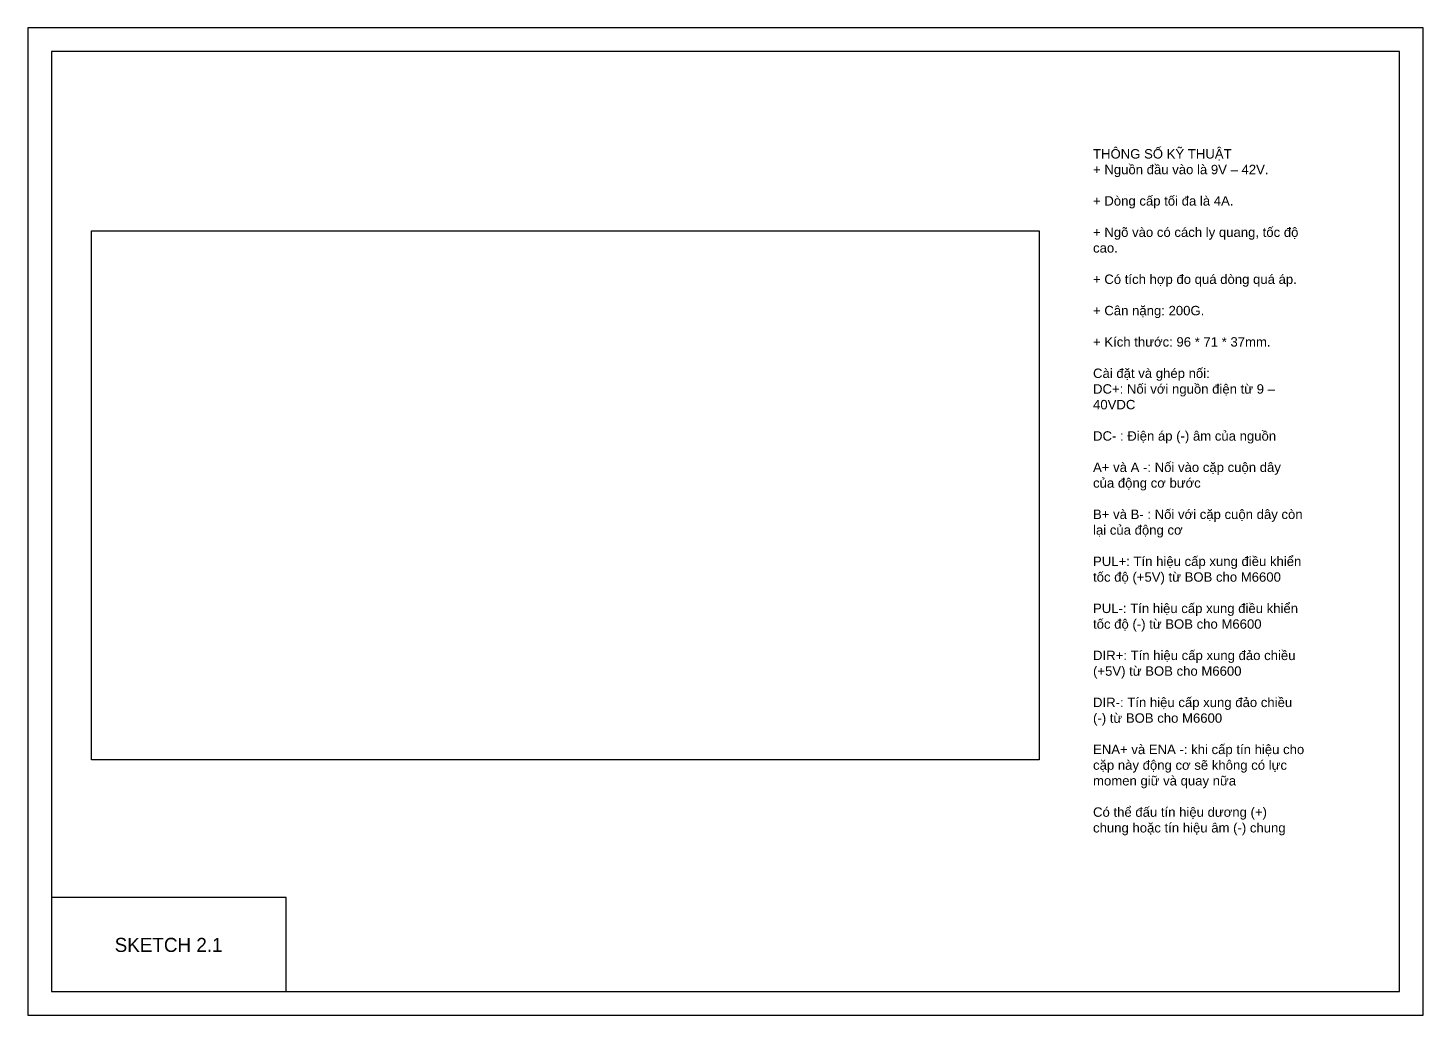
# Model space of a CAD drawing. Header units: inches. Extents: x 0 to 604, y -880 to 210.
# Drawn here: x 307 to 604, y -220 to -10 of the extents above; entities that cross this region are included whole.
import ezdxf

# ---------------------------------------------------------------- set-up
doc = ezdxf.new("R2010")
doc.units = ezdxf.units.IN
doc.header["$MEASUREMENT"] = 0
picture_1 = doc.add_image_def('image3.png', size_in_pixel=(1614, 900))

msp = doc.modelspace()

# ---------------------------------------------------------------- linework, layer by layer
for points in [[(307, -220), (604, -220), (604, -10), (307, -10)], [(312, -215), (599, -215), (599, -15), (312, -15)], [(312, -215), (362, -215), (362, -195), (312, -195)]]:
    msp.add_lwpolyline(points, close=True)

# ---------------------------------------------------------------- texts
at = {"attachment_point": 1}
for s, insert, char_height, width in [('{\\fArial|b0|i0|c0|p34;THÔNG SỐ KỸ THUẬT\\P+ Nguồn đầu vào là 9V – 42V.\\P\\P+ Dòng cấp tối đa là 4A.\\P\\P+ Ngõ vào có cách ly quang, tốc độ cao.\\P\\P+ Có tích hợp đo quá dòng quá áp.  \\P\\P+ Cân nặng: 200G.\\P\\P+ Kích thước: 96 * 71 * 37mm.\\P\\PCài đặt và ghép nối:\\PDC+: Nối với nguồn điện từ 9 – 40VDC\\P\\PDC- : Điện áp (-) âm của nguồn\\P\\PA+ và A -: Nối vào cặp cuộn dây của động cơ bước\\P\\PB+ và B- : Nối với cặp cuộn dây còn lại của động cơ\\P\\PPUL+: Tín hiệu cấp xung điều khiển tốc độ (+5V) từ BOB cho M6600\\P\\PPUL-: Tín hiệu cấp xung điều khiển tốc độ (-) từ BOB cho M6600\\P\\PDIR+: Tín hiệu cấp xung đảo chiều (+5V) từ BOB cho M6600\\P\\PDIR-: Tín hiệu cấp xung đảo chiều (-) từ BOB cho M6600\\P\\PENA+ và ENA -: khi cấp tín hiệu cho cặp này động cơ sẽ không có lực momen giữ và quay nữa\\P\\PCó thể đấu tín hiệu dương (+) chung hoặc tín hiệu âm (-) chung }', (533.74, -35.79), 2, 45.0891), ('SKETCH 2.1', (325.47, -203.57), 3, 27.6907)]:
    msp.add_mtext(s, dxfattribs=dict(at, insert=insert, char_height=char_height, width=width))

# ---------------------------------------------------------------- pictures from other files: only their frames are drawn
image = msp.add_image(picture_1, insert=(320.51, -165.71), size_in_units=(201.78, 112.52))
image.dxf.flags = 7

doc.saveas('drawing.dxf')
